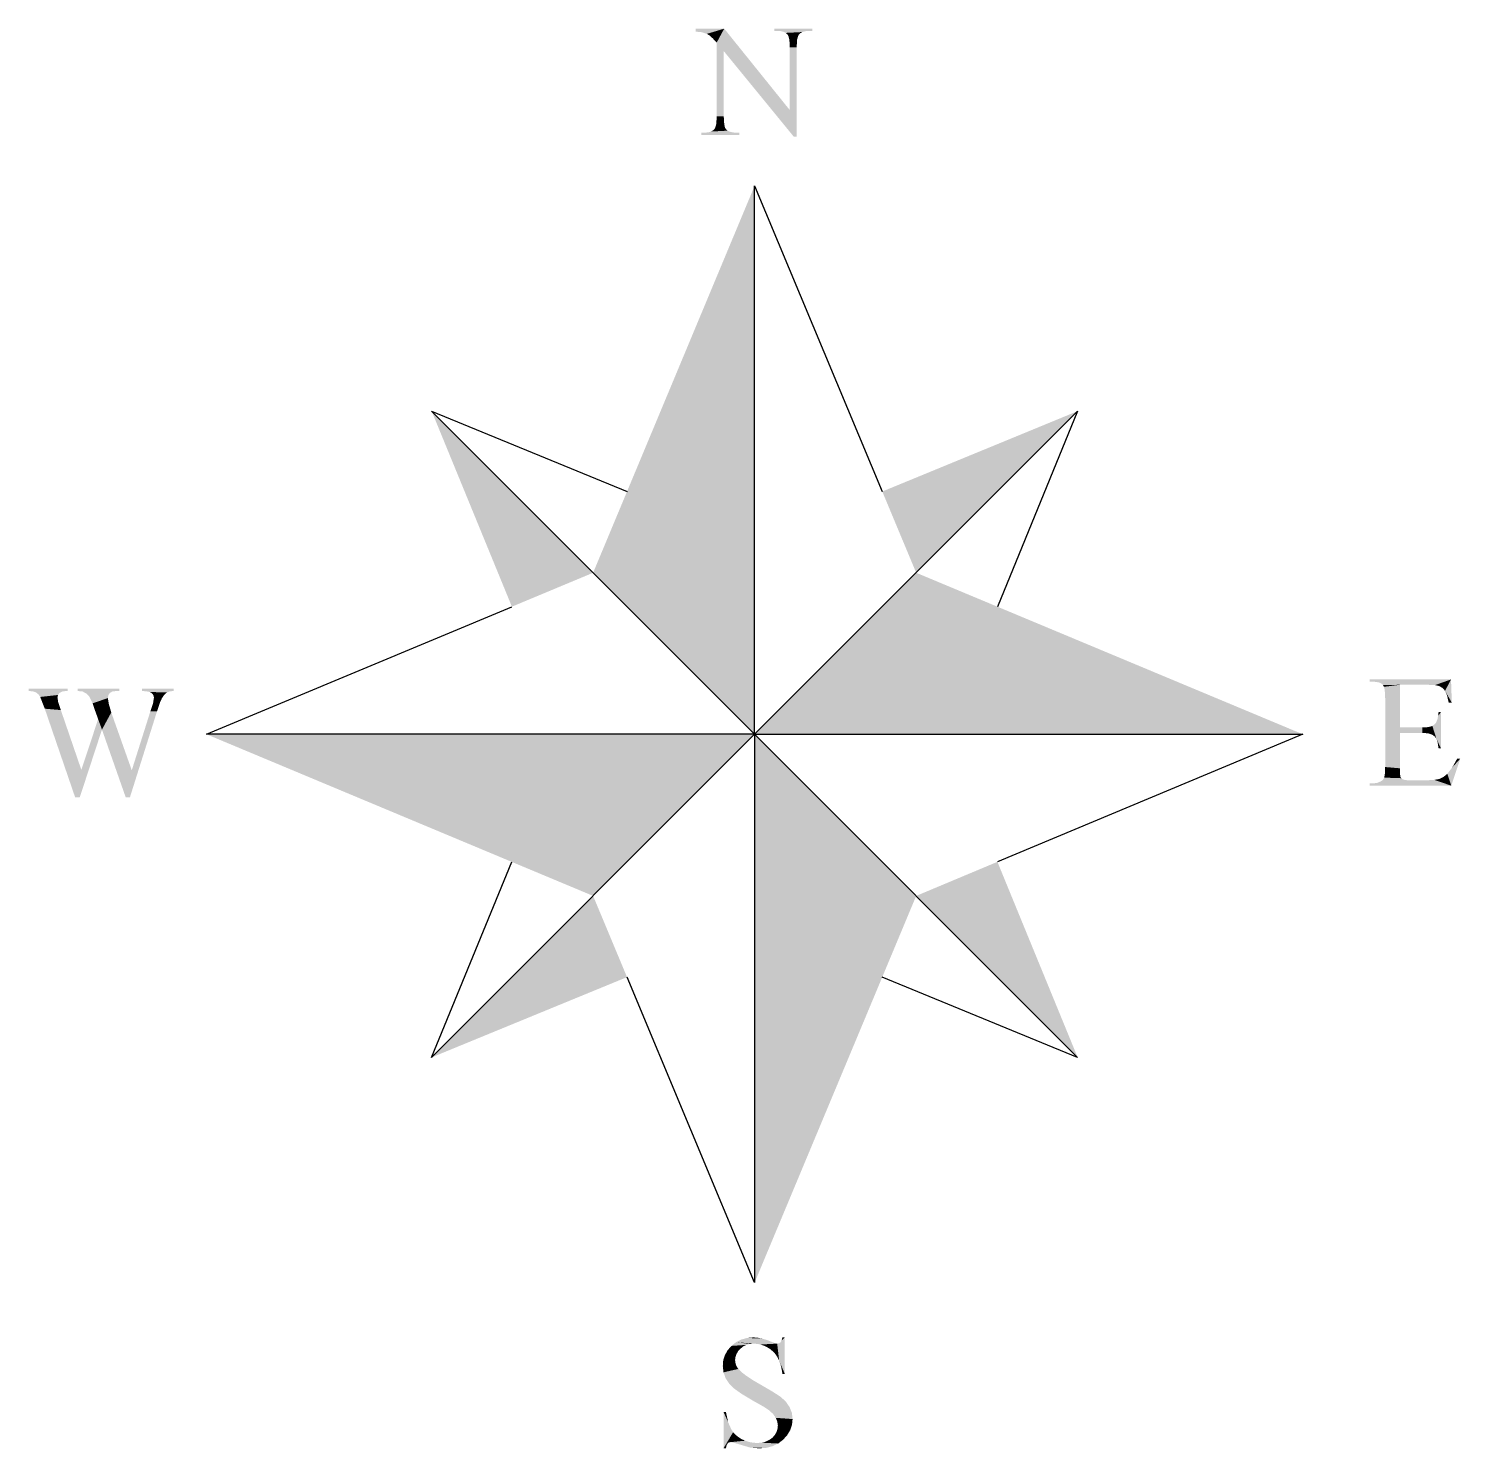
# Model space of a CAD drawing. Header units: inches. Extents: x -0.52 to 0.5, y 0.01 to 1.02.
import ezdxf

# ---------------------------------------------------------------- set-up
doc = ezdxf.new("R2010")
doc.units = ezdxf.units.IN
doc.header["$MEASUREMENT"] = 0
doc.layers.add('Ceco.NET 28', color=7, linetype='Continuous')

msp = doc.modelspace()

# ---------------------------------------------------------------- linework, layer by layer
at = {"layer": 'Ceco.NET 28', "color": 0}
for p, q in [((-0.0011, 0.9062), (0.0893, 0.6899)), ((-0.0011, 0.5181), (-0.0011, 0.9062)), ((-0.2297, 0.7468), (-0.0914, 0.6899)), ((-0.0011, 0.5181), (-0.2297, 0.7468)), ((-0.0011, 0.5181), (0.2276, 0.7468)), ((0.2276, 0.7468), (0.1708, 0.6084)), ((-0.3891, 0.5181), (-0.1729, 0.6084)), ((-0.0011, 0.5181), (-0.3891, 0.5181)), ((-0.0011, 0.5181), (-0.2297, 0.2894)), ((-0.0011, 0.5181), (0.387, 0.5181)), ((-0.0011, 0.5181), (0.2276, 0.2894)), ((-0.0011, 0.5181), (-0.0011, 0.13)), ((0.387, 0.5181), (0.1708, 0.4278)), ((-0.2297, 0.2894), (-0.1729, 0.4278)), ((-0.0011, 0.13), (-0.0914, 0.3462)), ((0.2276, 0.2894), (0.0893, 0.3462))]:
    msp.add_line(p, q, dxfattribs=at)
for points in [[(-0.0427, 1.0153), (-0.0226, 1.0175), (-0.0427, 1.0175)], [(-0.0226, 1.0175), (-0.0427, 1.0153), (-0.0398, 1.0152)], [(-0.0226, 1.0175), (-0.0398, 1.0152), (-0.0378, 1.0148)], [(-0.0226, 1.0175), (-0.0378, 1.0148), (-0.0349, 1.0138)], [(-0.0226, 1.0175), (-0.0349, 1.0138), (-0.0329, 1.0126)], [(-0.0226, 1.0175), (-0.0329, 1.0126), (-0.0308, 1.0107)], [(-0.0226, 1.0175), (-0.0308, 1.0107), (-0.0279, 1.0077)], [(-0.0226, 1.0175), (-0.0279, 1.0077), (-0.0229, 1.0016)], [(-0.0226, 1.0175), (-0.0229, 1.0016), (0.0238, 0.9599)], [(0.0397, 1.0159), (0.0397, 1.0175), (0.0128, 1.0175)], [(0.0128, 1.0175), (0.0369, 1.0159), (0.0397, 1.0159)], [(0.0128, 1.0175), (0.0128, 1.0159), (0.0369, 1.0159)], [(0.0369, 1.0159), (0.0128, 1.0159), (0.0154, 1.0159)], [(0.0154, 1.0159), (0.0176, 1.0157), (0.0347, 1.0157)], [(0.0369, 1.0159), (0.0154, 1.0159), (0.0347, 1.0157)], [(0.0176, 1.0157), (0.0194, 1.0153), (0.0347, 1.0157)], [(0.0347, 1.0157), (0.0194, 1.0153), (0.0327, 1.0151)], [(0.0194, 1.0153), (0.0209, 1.0145), (0.0327, 1.0151)], [(0.0327, 1.0151), (0.0209, 1.0145), (0.0312, 1.0142)], [(0.0209, 1.0145), (0.0222, 1.0134), (0.0312, 1.0142)], [(0.0312, 1.0142), (0.0222, 1.0134), (0.0299, 1.0128)], [(-0.0279, 1.0077), (-0.0279, 0.9555), (-0.0229, 1.0016)], [(0.0222, 1.0134), (0.0229, 1.0122), (0.0299, 1.0128)], [(0.0299, 1.0128), (0.0229, 1.0122), (0.029, 1.0098)], [(0.0229, 1.0122), (0.0234, 1.0102), (0.029, 1.0098)], [(0.0234, 1.0102), (0.0237, 1.0077), (0.029, 1.0098)], [(0.029, 1.0098), (0.0237, 1.0077), (0.0287, 1.0044)], [(0.0237, 1.0077), (0.0238, 1.0044), (0.0287, 1.0044)], [(0.0238, 1.0044), (0.0238, 0.9599), (0.0287, 0.9411)], [(0.0287, 1.0044), (0.0238, 1.0044), (0.0287, 0.9411)], [(-0.0229, 1.0016), (-0.0279, 0.9555), (-0.0229, 0.9555)], [(-0.0229, 1.0016), (0.0266, 0.9411), (0.0238, 0.9599)], [(-0.0279, 0.9555), (-0.0282, 0.9501), (-0.0228, 0.9522)], [(-0.0229, 0.9555), (-0.0279, 0.9555), (-0.0228, 0.9522)], [(0.0238, 0.9599), (0.0266, 0.9411), (0.0287, 0.9411)], [(-0.0389, 0.9439), (-0.0389, 0.9423), (-0.0119, 0.9423)], [(-0.0119, 0.9423), (-0.0362, 0.9439), (-0.0389, 0.9439)], [(-0.0168, 0.9441), (-0.0362, 0.9439), (-0.0147, 0.9439)], [(-0.0339, 0.9441), (-0.0362, 0.9439), (-0.0168, 0.9441)], [(-0.0119, 0.9439), (-0.0362, 0.9439), (-0.0119, 0.9423)], [(-0.0362, 0.9439), (-0.0119, 0.9439), (-0.0147, 0.9439)], [(-0.0319, 0.9447), (-0.0339, 0.9441), (-0.0186, 0.9446)], [(-0.0186, 0.9446), (-0.0339, 0.9441), (-0.0168, 0.9441)], [(-0.0304, 0.9456), (-0.0319, 0.9447), (-0.0202, 0.9453)], [(-0.0202, 0.9453), (-0.0319, 0.9447), (-0.0186, 0.9446)], [(-0.0291, 0.947), (-0.0304, 0.9456), (-0.0214, 0.9464)], [(-0.0214, 0.9464), (-0.0304, 0.9456), (-0.0202, 0.9453)], [(-0.0282, 0.9501), (-0.0291, 0.947), (-0.0225, 0.9496)], [(-0.0225, 0.9496), (-0.0291, 0.947), (-0.0221, 0.9476)], [(-0.0221, 0.9476), (-0.0291, 0.947), (-0.0214, 0.9464)], [(-0.0228, 0.9522), (-0.0282, 0.9501), (-0.0225, 0.9496)], [(-0.0011, 0.5181), (-0.0011, 0.9062), (-0.1154, 0.6324), (-0.0011, 0.9062)], [(-0.2297, 0.7468), (-0.1154, 0.6324), (-0.2297, 0.7468), (-0.1729, 0.6084)], [(0.0893, 0.6899), (0.2276, 0.7468), (0.1133, 0.6324), (0.2276, 0.7468)], [(0.1133, 0.6324), (0.387, 0.5181), (-0.0011, 0.5181), (0.387, 0.5181)], [(-0.4873, 0.5487), (-0.4873, 0.5504), (-0.515, 0.5504)], [(-0.515, 0.5504), (-0.4886, 0.5487), (-0.4873, 0.5487)], [(-0.515, 0.5504), (-0.515, 0.5487), (-0.4886, 0.5487)], [(-0.515, 0.5487), (-0.5121, 0.5485), (-0.4912, 0.5484)], [(-0.4886, 0.5487), (-0.515, 0.5487), (-0.4912, 0.5484)], [(-0.5121, 0.5485), (-0.5098, 0.5477), (-0.4912, 0.5484)], [(-0.4912, 0.5484), (-0.5098, 0.5477), (-0.4931, 0.5474)], [(-0.5098, 0.5477), (-0.5081, 0.5464), (-0.4931, 0.5474)], [(-0.4931, 0.5474), (-0.5081, 0.5464), (-0.4942, 0.5459)], [(-0.4509, 0.5487), (-0.4509, 0.5504), (-0.4802, 0.5504)], [(-0.4802, 0.5504), (-0.4529, 0.5487), (-0.4509, 0.5487)], [(-0.4802, 0.5504), (-0.4802, 0.5487), (-0.4529, 0.5487)], [(-0.4802, 0.5487), (-0.4769, 0.5484), (-0.4556, 0.5484)], [(-0.4529, 0.5487), (-0.4802, 0.5487), (-0.4556, 0.5484)], [(-0.4769, 0.5484), (-0.4741, 0.5469), (-0.4575, 0.5474)], [(-0.4556, 0.5484), (-0.4769, 0.5484), (-0.4575, 0.5474)], [(-0.4575, 0.5474), (-0.4741, 0.5469), (-0.4586, 0.5457)], [(-0.4123, 0.5487), (-0.4123, 0.5504), (-0.4347, 0.5504)], [(-0.4347, 0.5504), (-0.4347, 0.5487), (-0.4123, 0.5487)], [(-0.4347, 0.5487), (-0.4316, 0.5485), (-0.415, 0.5485)], [(-0.4123, 0.5487), (-0.4347, 0.5487), (-0.415, 0.5485)], [(-0.4316, 0.5485), (-0.4292, 0.548), (-0.415, 0.5485)], [(-0.415, 0.5485), (-0.4292, 0.548), (-0.4171, 0.5477)], [(-0.4292, 0.548), (-0.428, 0.5473), (-0.4171, 0.5477)], [(-0.4171, 0.5477), (-0.428, 0.5473), (-0.4189, 0.5461)], [(-0.428, 0.5473), (-0.4271, 0.5464), (-0.4189, 0.5461)], [(0.4343, 0.5553), (0.4919, 0.5569), (0.4343, 0.5569)], [(0.4919, 0.5569), (0.4343, 0.5553), (0.437, 0.5553)], [(0.4919, 0.5569), (0.437, 0.5553), (0.4806, 0.5529)], [(0.437, 0.5553), (0.4392, 0.5551), (0.4806, 0.5529)], [(0.4392, 0.5551), (0.4411, 0.5547), (0.4806, 0.5529)], [(0.4411, 0.5547), (0.4426, 0.554), (0.4557, 0.5531)], [(0.4411, 0.5547), (0.4557, 0.5531), (0.4759, 0.5531)], [(0.4411, 0.5547), (0.4759, 0.5531), (0.4806, 0.5529)], [(0.4426, 0.554), (0.4438, 0.553), (0.4557, 0.5531)], [(0.4557, 0.5531), (0.4438, 0.553), (0.4444, 0.5517)], [(0.4557, 0.5531), (0.4444, 0.5517), (0.4557, 0.5229)], [(0.4444, 0.5517), (0.4449, 0.5498), (0.4557, 0.5229)], [(0.4449, 0.5498), (0.4452, 0.5471), (0.4557, 0.5229)], [(0.4919, 0.5569), (0.4806, 0.5529), (0.4836, 0.5522)], [(0.4919, 0.5569), (0.4836, 0.5522), (0.486, 0.5508)], [(0.4919, 0.5569), (0.486, 0.5508), (0.4877, 0.5488)], [(0.4919, 0.5569), (0.4877, 0.5488), (0.4925, 0.5404)], [(0.4877, 0.5488), (0.4891, 0.5456), (0.4925, 0.5404)], [(-0.5081, 0.5464), (-0.5068, 0.5445), (-0.4942, 0.5459)], [(-0.4942, 0.5459), (-0.5068, 0.5445), (-0.4946, 0.5442)], [(-0.5068, 0.5445), (-0.5036, 0.5362), (-0.4946, 0.5442)], [(-0.4946, 0.5442), (-0.5036, 0.5362), (-0.4941, 0.5409)], [(-0.4941, 0.5409), (-0.5036, 0.5362), (-0.4922, 0.5352)], [(-0.4741, 0.5469), (-0.4723, 0.5451), (-0.4586, 0.5457)], [(-0.4586, 0.5457), (-0.4723, 0.5451), (-0.4589, 0.5437)], [(-0.4723, 0.5451), (-0.4697, 0.54), (-0.4589, 0.5437)], [(-0.4589, 0.5437), (-0.4697, 0.54), (-0.4583, 0.5397)], [(-0.4697, 0.54), (-0.468, 0.5349), (-0.4583, 0.5397)], [(-0.4583, 0.5397), (-0.468, 0.5349), (-0.4565, 0.5335)], [(-0.4269, 0.5402), (-0.4288, 0.5344), (-0.4241, 0.5344)], [(-0.4271, 0.5464), (-0.4265, 0.5452), (-0.4189, 0.5461)], [(-0.4263, 0.544), (-0.4269, 0.5402), (-0.4206, 0.5437)], [(-0.4206, 0.5437), (-0.4269, 0.5402), (-0.4221, 0.5404)], [(-0.4221, 0.5404), (-0.4269, 0.5402), (-0.4241, 0.5344)], [(-0.4189, 0.5461), (-0.4265, 0.5452), (-0.4206, 0.5437)], [(-0.4265, 0.5452), (-0.4263, 0.544), (-0.4206, 0.5437)], [(0.4452, 0.5471), (0.4453, 0.5438), (0.4557, 0.5229)], [(0.4453, 0.5438), (0.4453, 0.4949), (0.4557, 0.5229)], [(0.4891, 0.5456), (0.4903, 0.5404), (0.4925, 0.5404)], [(-0.5036, 0.5362), (-0.4821, 0.4735), (-0.4922, 0.5352)], [(-0.4922, 0.5352), (-0.4821, 0.4735), (-0.4777, 0.4929)], [(-0.4658, 0.5288), (-0.4777, 0.4929), (-0.4631, 0.5214)], [(-0.468, 0.5349), (-0.4658, 0.5288), (-0.4565, 0.5335)], [(-0.4565, 0.5335), (-0.4658, 0.5288), (-0.4631, 0.5214)], [(-0.4565, 0.5335), (-0.4631, 0.5214), (-0.442, 0.4926)], [(-0.4288, 0.5344), (-0.442, 0.4926), (-0.4433, 0.4735)], [(-0.4241, 0.5344), (-0.4288, 0.5344), (-0.4433, 0.4735)], [(0.4822, 0.5284), (0.4813, 0.5263), (0.4848, 0.5081)], [(0.4828, 0.5309), (0.4822, 0.5284), (0.4848, 0.5081)], [(0.4828, 0.5309), (0.4848, 0.5339), (0.4831, 0.5339)], [(0.4848, 0.5339), (0.4828, 0.5309), (0.4848, 0.5081)], [(-0.4631, 0.5214), (-0.4777, 0.4929), (-0.4788, 0.4735)], [(-0.4631, 0.5214), (-0.4463, 0.4735), (-0.442, 0.4926)], [(-0.0011, 0.5181), (-0.3891, 0.5181), (-0.1154, 0.4037), (-0.3891, 0.5181)], [(-0.0011, 0.5181), (-0.0011, 0.13), (0.1133, 0.4037), (-0.0011, 0.13)], [(0.4557, 0.5229), (0.4453, 0.4949), (0.4557, 0.519)], [(0.4557, 0.519), (0.4453, 0.4949), (0.4557, 0.494)], [(0.4557, 0.519), (0.4716, 0.5229), (0.4557, 0.5229)], [(0.4716, 0.5229), (0.4557, 0.519), (0.4716, 0.519)], [(0.4745, 0.523), (0.4716, 0.5229), (0.4803, 0.5166)], [(0.4716, 0.5229), (0.4716, 0.519), (0.4756, 0.5188)], [(0.4716, 0.5229), (0.4756, 0.5188), (0.4784, 0.5179)], [(0.4716, 0.5229), (0.4784, 0.5179), (0.4803, 0.5166)], [(0.4768, 0.5234), (0.4745, 0.523), (0.4803, 0.5166)], [(0.4787, 0.524), (0.4768, 0.5234), (0.4816, 0.5149)], [(0.4768, 0.5234), (0.4803, 0.5166), (0.4816, 0.5149)], [(0.48, 0.5249), (0.4787, 0.524), (0.4848, 0.5081)], [(0.4787, 0.524), (0.4816, 0.5149), (0.4848, 0.5081)], [(0.4813, 0.5263), (0.48, 0.5249), (0.4848, 0.5081)], [(0.4816, 0.5149), (0.4824, 0.5125), (0.4848, 0.5081)], [(0.4824, 0.5125), (0.4831, 0.5081), (0.4848, 0.5081)], [(0.4985, 0.5009), (0.4928, 0.4946), (0.4921, 0.4817)], [(0.4928, 0.4946), (0.4985, 0.5009), (0.4963, 0.5009)], [(-0.4777, 0.4929), (-0.4821, 0.4735), (-0.4788, 0.4735)], [(-0.442, 0.4926), (-0.4463, 0.4735), (-0.4433, 0.4735)], [(0.4446, 0.4874), (0.4437, 0.4858), (0.4567, 0.487)], [(0.4567, 0.487), (0.4437, 0.4858), (0.4577, 0.4862)], [(0.4451, 0.4902), (0.4446, 0.4874), (0.4558, 0.49)], [(0.4558, 0.49), (0.4446, 0.4874), (0.4561, 0.4879)], [(0.4561, 0.4879), (0.4446, 0.4874), (0.4567, 0.487)], [(0.4453, 0.4949), (0.4451, 0.4902), (0.4557, 0.494)], [(0.4557, 0.494), (0.4451, 0.4902), (0.4558, 0.49)], [(0.4866, 0.4879), (0.4838, 0.4865), (0.4921, 0.4817)], [(0.4893, 0.4901), (0.4866, 0.4879), (0.4921, 0.4817)], [(0.4928, 0.4946), (0.4893, 0.4901), (0.4921, 0.4817)], [(0.4343, 0.4833), (0.4343, 0.4817), (0.4921, 0.4817)], [(0.4921, 0.4817), (0.437, 0.4833), (0.4343, 0.4833)], [(0.4396, 0.4837), (0.437, 0.4833), (0.4921, 0.4817)], [(0.4421, 0.4847), (0.4396, 0.4837), (0.4921, 0.4817)], [(0.4437, 0.4858), (0.4421, 0.4847), (0.4592, 0.4857)], [(0.4592, 0.4857), (0.4421, 0.4847), (0.4619, 0.4855)], [(0.4619, 0.4855), (0.4421, 0.4847), (0.4921, 0.4817)], [(0.4577, 0.4862), (0.4437, 0.4858), (0.4592, 0.4857)], [(0.4921, 0.4817), (0.4746, 0.4855), (0.4619, 0.4855)], [(0.4801, 0.4858), (0.4746, 0.4855), (0.4921, 0.4817)], [(0.4838, 0.4865), (0.4801, 0.4858), (0.4921, 0.4817)], [(0.1133, 0.4037), (0.2276, 0.2894), (0.1708, 0.4278), (0.2276, 0.2894)], [(-0.1154, 0.4037), (-0.2297, 0.2894), (-0.0914, 0.3462), (-0.2297, 0.2894)], [(-0.0202, 0.0821), (-0.0221, 0.0787), (-0.0128, 0.0814)], [(-0.0128, 0.0814), (-0.0221, 0.0787), (-0.0139, 0.0794)], [(-0.0175, 0.0852), (-0.0202, 0.0821), (-0.0092, 0.0848)], [(-0.0092, 0.0848), (-0.0202, 0.0821), (-0.0111, 0.0832)], [(-0.0111, 0.0832), (-0.0202, 0.0821), (-0.0128, 0.0814)], [(-0.0143, 0.0878), (-0.0175, 0.0852), (-0.0045, 0.0866)], [(-0.0045, 0.0866), (-0.0175, 0.0852), (-0.0069, 0.0859)], [(-0.0069, 0.0859), (-0.0175, 0.0852), (-0.0092, 0.0848)], [(-0.0106, 0.0897), (-0.0143, 0.0878), (0.0073, 0.0895)], [(0.0073, 0.0895), (-0.0143, 0.0878), (0.0106, 0.0882)], [(0.0106, 0.0882), (-0.0143, 0.0878), (0.0132, 0.0872)], [(-0.0143, 0.0878), (-0.0018, 0.0868), (0.0132, 0.0872)], [(-0.0143, 0.0878), (-0.0045, 0.0866), (-0.0018, 0.0868)], [(-0.0064, 0.0908), (-0.0106, 0.0897), (0.0041, 0.0904)], [(0.0041, 0.0904), (-0.0106, 0.0897), (0.0073, 0.0895)], [(-0.002, 0.0912), (-0.0064, 0.0908), (0.0011, 0.091)], [(0.0011, 0.091), (-0.0064, 0.0908), (0.0041, 0.0904)], [(0.0132, 0.0872), (-0.0018, 0.0868), (0.0149, 0.0868)], [(0.0149, 0.0868), (-0.0018, 0.0868), (0.0007, 0.0866)], [(0.0149, 0.0868), (0.0007, 0.0866), (0.0032, 0.0862)], [(0.0149, 0.0868), (0.0032, 0.0862), (0.0056, 0.0853)], [(0.0149, 0.0868), (0.0056, 0.0853), (0.0079, 0.0842)], [(0.0149, 0.0868), (0.0079, 0.0842), (0.0101, 0.0828)], [(0.0149, 0.0868), (0.0101, 0.0828), (0.0121, 0.0811)], [(0.0149, 0.0868), (0.0121, 0.0811), (0.0137, 0.0793)], [(0.0149, 0.0868), (0.0137, 0.0793), (0.0151, 0.0772)], [(0.0162, 0.087), (0.0149, 0.0868), (0.0203, 0.0654)], [(0.0149, 0.0868), (0.0151, 0.0772), (0.0163, 0.0748)], [(0.0149, 0.0868), (0.0163, 0.0748), (0.0203, 0.0654)], [(0.0172, 0.0877), (0.0162, 0.087), (0.0203, 0.0654)], [(0.018, 0.089), (0.0172, 0.0877), (0.0203, 0.0654)], [(0.018, 0.089), (0.0203, 0.0912), (0.0186, 0.0912)], [(0.0203, 0.0912), (0.018, 0.089), (0.0203, 0.0654)], [(-0.0233, 0.075), (-0.0236, 0.071), (-0.0147, 0.0735)], [(-0.0147, 0.0735), (-0.0236, 0.071), (-0.0143, 0.0719)], [(-0.0143, 0.0719), (-0.0236, 0.071), (-0.0136, 0.0703)], [(-0.0236, 0.071), (-0.0231, 0.0665), (-0.0136, 0.0703)], [(-0.0221, 0.0787), (-0.0233, 0.075), (-0.0146, 0.0774)], [(-0.0146, 0.0774), (-0.0233, 0.075), (-0.0149, 0.0752)], [(-0.0149, 0.0752), (-0.0233, 0.075), (-0.0147, 0.0735)], [(-0.0139, 0.0794), (-0.0221, 0.0787), (-0.0146, 0.0774)], [(0.0163, 0.0748), (0.0173, 0.072), (0.0203, 0.0654)], [(0.0173, 0.072), (0.018, 0.0689), (0.0203, 0.0654)], [(-0.0136, 0.0703), (-0.0231, 0.0665), (-0.0126, 0.0689)], [(-0.0126, 0.0689), (-0.0231, 0.0665), (-0.0103, 0.0666)], [(-0.0103, 0.0666), (-0.0231, 0.0665), (-0.0069, 0.064)], [(-0.0231, 0.0665), (-0.0216, 0.0623), (-0.0069, 0.064)], [(-0.0069, 0.064), (-0.0216, 0.0623), (-0.0024, 0.061)], [(-0.0216, 0.0623), (-0.0191, 0.0585), (-0.0024, 0.061)], [(-0.0024, 0.061), (-0.0191, 0.0585), (0.0033, 0.0577)], [(0.018, 0.0689), (0.0186, 0.0654), (0.0203, 0.0654)], [(-0.0191, 0.0585), (-0.0157, 0.0551), (0.0033, 0.0577)], [(0.0033, 0.0577), (-0.0157, 0.0551), (0.0119, 0.0527)], [(-0.0157, 0.0551), (-0.0104, 0.0513), (0.0119, 0.0527)], [(0.0119, 0.0527), (-0.0104, 0.0513), (0.0175, 0.049)], [(-0.0104, 0.0513), (-0.0024, 0.0465), (0.0175, 0.049)], [(0.0175, 0.049), (-0.0024, 0.0465), (0.021, 0.0458)], [(-0.0024, 0.0465), (0.0053, 0.0422), (0.021, 0.0458)], [(0.021, 0.0458), (0.0053, 0.0422), (0.0236, 0.042)], [(0.0053, 0.0422), (0.0092, 0.0396), (0.0236, 0.042)], [(0.0236, 0.042), (0.0092, 0.0396), (0.0253, 0.0378)], [(-0.0198, 0.0312), (-0.0214, 0.0385), (-0.0231, 0.0385)], [(-0.0231, 0.0385), (-0.0231, 0.0127), (-0.0198, 0.0312)], [(-0.0198, 0.0312), (-0.0231, 0.0127), (-0.0176, 0.0261)], [(0.0092, 0.0396), (0.0119, 0.0371), (0.0253, 0.0378)], [(0.0253, 0.0378), (0.0119, 0.0371), (0.0258, 0.0334)], [(0.0119, 0.0371), (0.0139, 0.0343), (0.0258, 0.0334)], [(0.0139, 0.0343), (0.015, 0.0316), (0.0258, 0.0334)], [(0.0258, 0.0334), (0.015, 0.0316), (0.0254, 0.0293)], [(0.015, 0.0316), (0.0154, 0.0288), (0.0254, 0.0293)], [(-0.0176, 0.0261), (-0.0231, 0.0127), (-0.0163, 0.0241)], [(-0.0163, 0.0241), (-0.0231, 0.0127), (-0.0202, 0.0162)], [(-0.0163, 0.0241), (-0.0202, 0.0162), (-0.0146, 0.0223)], [(-0.0146, 0.0223), (-0.0202, 0.0162), (-0.0193, 0.0169)], [(-0.0146, 0.0223), (-0.0193, 0.0169), (-0.0126, 0.0207)], [(-0.0126, 0.0207), (-0.0193, 0.0169), (-0.0103, 0.0192)], [(0.022, 0.022), (0.0114, 0.0201), (0.0191, 0.0188)], [(0.0131, 0.022), (0.0114, 0.0201), (0.022, 0.022)], [(0.0144, 0.0241), (0.0131, 0.022), (0.022, 0.022)], [(0.0151, 0.0264), (0.0144, 0.0241), (0.0241, 0.0255)], [(0.0241, 0.0255), (0.0144, 0.0241), (0.022, 0.022)], [(0.0154, 0.0288), (0.0151, 0.0264), (0.0241, 0.0255)], [(0.0254, 0.0293), (0.0154, 0.0288), (0.0241, 0.0255)], [(-0.0202, 0.0162), (-0.0231, 0.0127), (-0.0209, 0.0149)], [(-0.0209, 0.0149), (-0.0231, 0.0127), (-0.0214, 0.0127)], [(-0.0103, 0.0192), (-0.0193, 0.0169), (-0.018, 0.0171)], [(-0.0103, 0.0192), (-0.018, 0.0171), (-0.0077, 0.0181)], [(-0.0077, 0.0181), (-0.018, 0.0171), (-0.0051, 0.0172)], [(-0.0051, 0.0172), (-0.018, 0.0171), (-0.0023, 0.0167)], [(-0.018, 0.0171), (-0.0156, 0.0166), (-0.0023, 0.0167)], [(-0.0023, 0.0167), (-0.0156, 0.0166), (0.0006, 0.0165)], [(-0.0156, 0.0166), (-0.0112, 0.0153), (0.0006, 0.0165)], [(0.0006, 0.0165), (-0.0112, 0.0153), (0.0156, 0.0161)], [(0.0156, 0.0161), (-0.0112, 0.0153), (0.0116, 0.0142)], [(-0.0112, 0.0153), (-0.0041, 0.0132), (0.0116, 0.0142)], [(0.0116, 0.0142), (-0.0041, 0.0132), (0.007, 0.013)], [(-0.0041, 0.0132), (0.0021, 0.0127), (0.007, 0.013)], [(0.0038, 0.0167), (0.0006, 0.0165), (0.0156, 0.0161)], [(0.0067, 0.0174), (0.0038, 0.0167), (0.0156, 0.0161)], [(0.0092, 0.0186), (0.0067, 0.0174), (0.0156, 0.0161)], [(0.0114, 0.0201), (0.0092, 0.0186), (0.0191, 0.0188)], [(0.0191, 0.0188), (0.0092, 0.0186), (0.0156, 0.0161)]]:
    msp.add_solid(points, dxfattribs=at)

doc.saveas('drawing.dxf')
